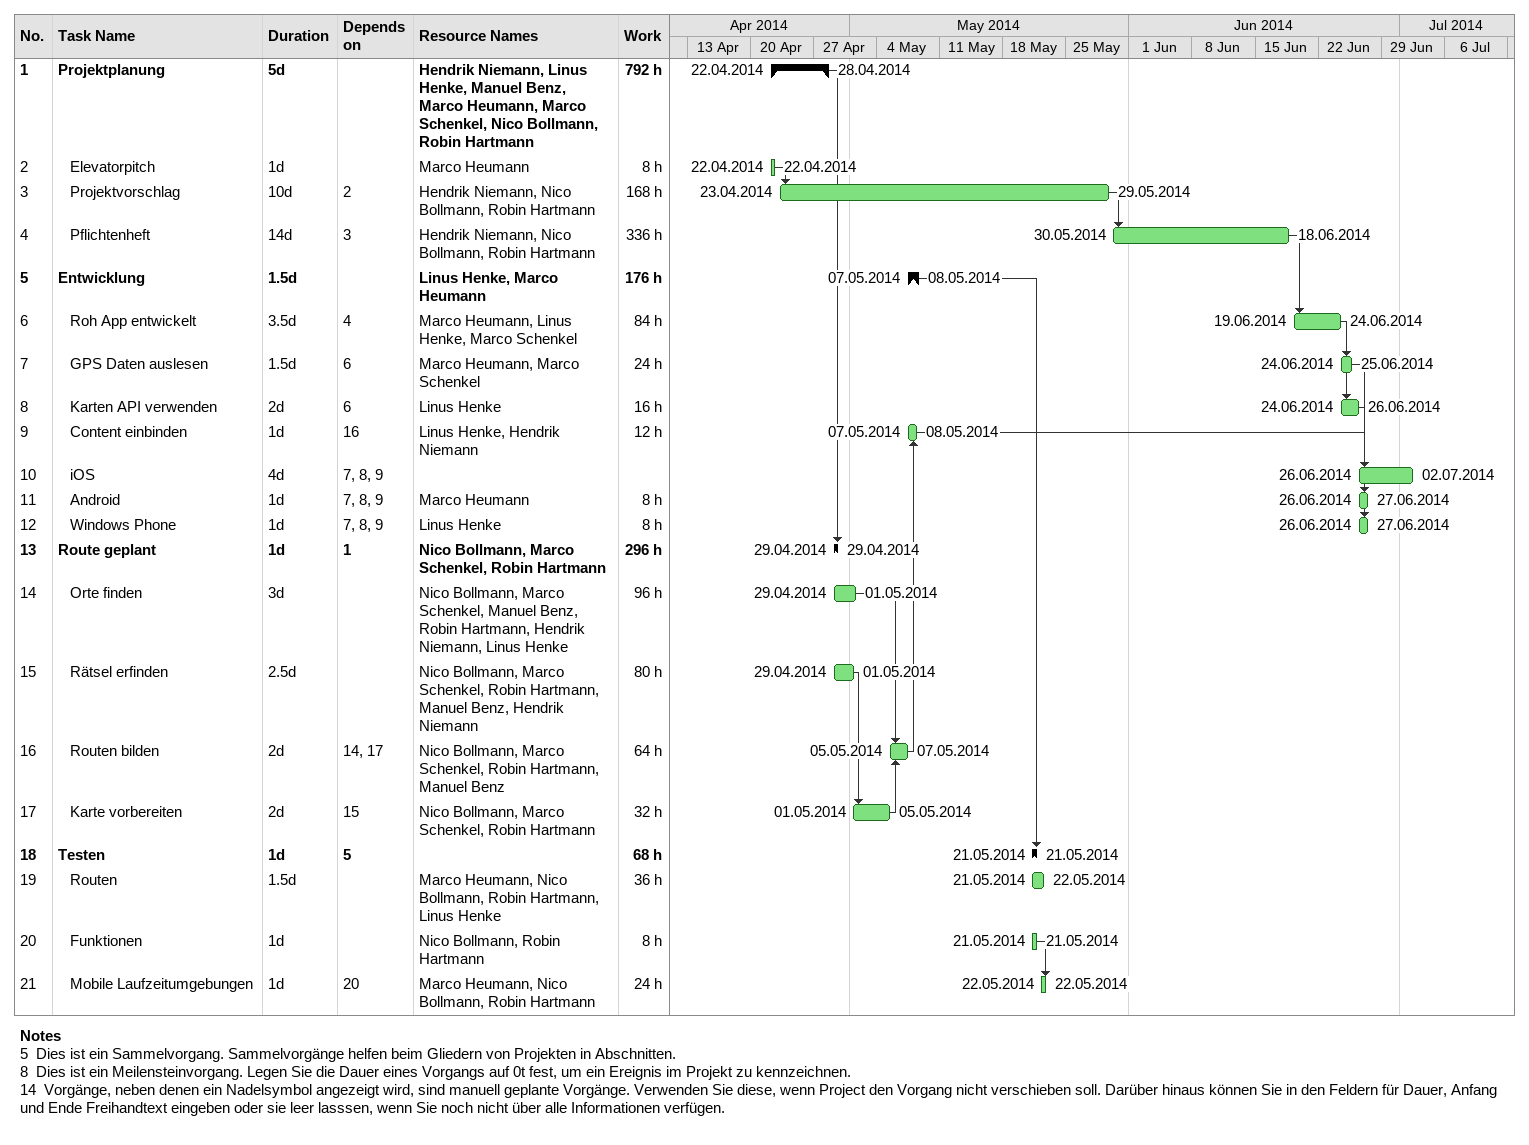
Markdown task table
| ID | Level | Task | Duration | Start | Finish | Predecessors | Resources | Work (h) |
|---|---|---|---|---|---|---|---|---|
| 1 | 1 | **Projektplanung** | 5d | 2014-04-22 | 2014-04-28 |  | Hendrik Niemann, Linus Henke, Manuel Benz, Marco Heumann, Marco Schenkel, Nico Bollmann, Robin Hartmann | 792 |
| 2 | 2 | Elevatorpitch | 1d | 2014-04-22 | 2014-04-22 |  | Marco Heumann | 8 |
| 3 | 2 | Projektvorschlag | 10d | 2014-04-23 | 2014-05-29 | 2 | Hendrik Niemann, Nico Bollmann, Robin Hartmann | 168 |
| 4 | 2 | Pflichtenheft | 14d | 2014-05-30 | 2014-06-18 | 3 | Hendrik Niemann, Nico Bollmann, Robin Hartmann | 336 |
| 5 | 1 | **Entwicklung** | 1.5d | 2014-05-07 | 2014-05-08 |  | Linus Henke, Marco Heumann | 176 |
| 6 | 2 | Roh App entwickelt | 3.5d | 2014-06-19 | 2014-06-24 | 4 | Marco Heumann, Linus Henke, Marco Schenkel | 84 |
| 7 | 2 | GPS Daten auslesen | 1.5d | 2014-06-24 | 2014-06-25 | 6 | Marco Heumann, Marco Schenkel | 24 |
| 8 | 2 | Karten API verwenden | 2d | 2014-06-24 | 2014-06-26 | 6 | Linus Henke | 16 |
| 9 | 2 | Content einbinden | 1d | 2014-05-07 | 2014-05-08 | 16 | Linus Henke, Hendrik Niemann | 12 |
| 10 | 2 | iOS | 4d | 2014-06-26 | 2014-07-02 | 7, 8, 9 |  |  |
| 11 | 2 | Android | 1d | 2014-06-26 | 2014-06-27 | 7, 8, 9 | Marco Heumann | 8 |
| 12 | 2 | Windows Phone | 1d | 2014-06-26 | 2014-06-27 | 7, 8, 9 | Linus Henke | 8 |
| 13 | 1 | **Route geplant** | 1d | 2014-04-29 | 2014-04-29 | 1 | Nico Bollmann, Marco Schenkel, Robin Hartmann | 296 |
| 14 | 2 | Orte finden | 3d | 2014-04-29 | 2014-05-01 |  | Nico Bollmann, Marco Schenkel, Manuel Benz, Robin Hartmann, Hendrik Niemann, Linus Henke | 96 |
| 15 | 2 | Rätsel erfinden | 2.5d | 2014-04-29 | 2014-05-01 |  | Nico Bollmann, Marco Schenkel, Robin Hartmann, Manuel Benz, Hendrik Niemann | 80 |
| 16 | 2 | Routen bilden | 2d | 2014-05-05 | 2014-05-07 | 14, 17 | Nico Bollmann, Marco Schenkel, Robin Hartmann, Manuel Benz | 64 |
| 17 | 2 | Karte vorbereiten | 2d | 2014-05-01 | 2014-05-05 | 15 | Nico Bollmann, Marco Schenkel, Robin Hartmann | 32 |
| 18 | 1 | **Testen** | 1d | 2014-05-21 | 2014-05-21 | 5 |  | 68 |
| 19 | 2 | Routen | 1.5d | 2014-05-21 | 2014-05-22 |  | Marco Heumann, Nico Bollmann, Robin Hartmann, Linus Henke | 36 |
| 20 | 2 | Funktionen | 1d | 2014-05-21 | 2014-05-21 |  | Nico Bollmann, Robin Hartmann | 8 |
| 21 | 2 | Mobile Laufzeitumgebungen | 1d | 2014-05-22 | 2014-05-22 | 20 | Marco Heumann, Nico Bollmann, Robin Hartmann | 24 |

Notes
- 5: Dies ist ein Sammelvorgang. Sammelvorgänge helfen beim Gliedern von Projekten in Abschnitten.
- 8: Dies ist ein Meilensteinvorgang. Legen Sie die Dauer eines Vorgangs auf 0t fest, um ein Ereignis im Projekt zu kennzeichnen.
- 14: Vorgänge, neben denen ein Nadelsymbol angezeigt wird, sind manuell geplante Vorgänge. Verwenden Sie diese, wenn Project den Vorgang nicht verschieben soll. Darüber hinaus können Sie in den Feldern für Dauer, Anfang und Ende Freihandtext eingeben oder sie leer lasssen, wenn Sie noch nicht über alle Informationen verfügen.
